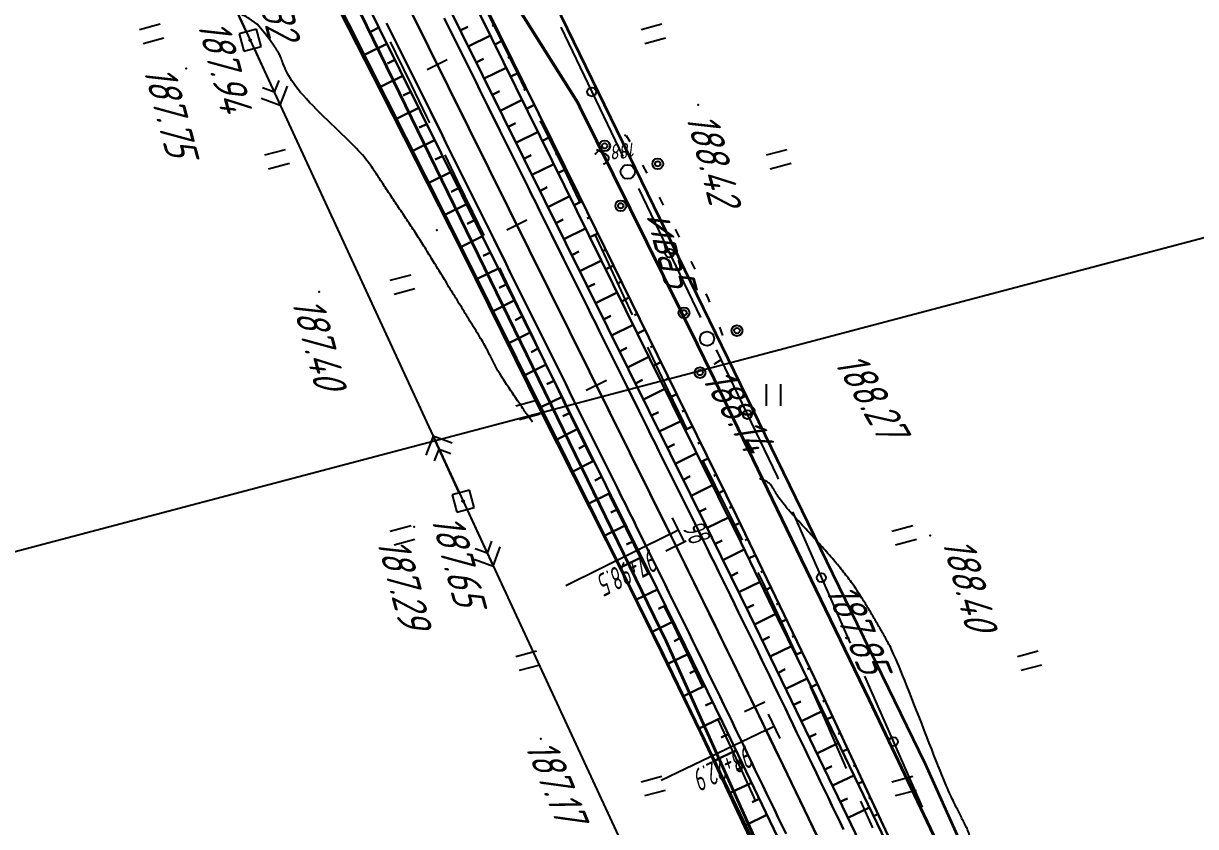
# Model space of a CAD drawing. Header units: millimetres. Extents: x -698 to 8131, y -704 to 4503.
# Drawn here: x 6525 to 6655.8, y 2013.8 to 2103.5 of the extents above; entities that cross this region are included whole.
import ezdxf

# ---------------------------------------------------------------- set-up
doc = ezdxf.new("R2010")
doc.units = ezdxf.units.MM
doc.linetypes.add('CONTI', pattern=[0])
doc.linetypes.add('STROT', pattern=[1.7, 0.5, -1.2])
for name, color, linetype, lineweight in [('10', 1, 'Continuous', 35), ('КОПИЯ_ОСЬ_13_ОТКОСЫ', 7, 'Continuous', 30), ('КОПИЯ_ОСЬ_ГРАНИЦЫ_ПОЛОС', 7, 'Continuous', 30), ('ОСЬ_ВЕРХ_ПОКРЫТИЯ_ГРАНИЦЫ_ПОЛОС', 7, 'Continuous', 30), ('ОСЬ_ВЕРХ_ПОКРЫТИЯ_ОСЬ', 1, 'Continuous', 30)]:
    doc.layers.add(name, color=color, linetype=linetype, lineweight=lineweight)
for name, color, linetype in [('_Ростелеком', 6, 'Continuous'), ('GOR_BDEFAULT', 212, 'CONTI'), ('NAD_MDEFAULT', 7, 'CONTI'), ('PI_OTDEFAULT', 172, 'CONTI'), ('PI_TTDEFAULT', 5, 'CONTI'), ('PLN_O', 7, 'CONTI'), ('SIT_LDEFAULT', 7, 'CONTI'), ('USLZNDEFAULT', 7, 'CONTI'), ('ZAPSKDEFAULT', 7, 'CONTI'), ('ОСЬ_ВЕРХ_ПОКРЫТИЯ_ПИКЕТЫ', 1, 'Continuous'), ('ОСЬ_ВЕРХ_ПОКРЫТИЯ_РАЗБИВКА_КРИВ', 1, 'Continuous'), ('разметка', 7, 'Continuous')]:
    doc.layers.add(name, color=color, linetype=linetype)
doc.styles.add('eskd', font='isocpeui.ttf', dxfattribs={"width": 1.2})
doc.styles.add('SHRFT', font='isocpeui.ttf', dxfattribs={"width": 3.5})
doc.styles.get("Standard").update_dxf_attribs({"font": 'isocpeui.ttf'})
doc.styles.add('STYLE1', font='isocpeui.ttf', dxfattribs={"width": 0.9})
doc.linetypes.add('кабель_связи_проект.', pattern='A,10,-1,["/",STYLE1,S=3,R=0,X=0,Y=-1.5],-4.1', length=15.1)

# ---------------------------------------------------------------- blocks, each defined once
blk = doc.blocks.new('BL_2011')
at = {"color": 0}
for p, q in [((0, 0), (0, 2.4)), ((1.6, 0), (1.6, 2.4))]:
    blk.add_line(p, q, dxfattribs=at)
blk = doc.blocks.new('BL_27')
at = {"color": 0}
for p, q in [((1, 1), (-1, 1)), ((-1, 1), (-1, -1)), ((1, -1), (1, 1)), ((-1, -1), (1, -1))]:
    blk.add_line(p, q, dxfattribs=at)
blk.add_circle((0, 0), 0.1, dxfattribs=at)
blk = doc.blocks.new('BL_2009')
at = {"color": 0}
for centre, radius in [((0, 3.46), 0.6), ((0, 3.46), 0.3), ((0, 0), 0.8), ((-3.46, -1.74), 0.6), ((3.46, -1.74), 0.6), ((-3.46, -1.74), 0.3), ((3.46, -1.74), 0.3)]:
    blk.add_circle(centre, radius, dxfattribs=at)

msp = doc.modelspace()

# ---------------------------------------------------------------- linework, layer by layer
at = {"linetype": 'Continuous'}
msp.add_line((6716.87, 2095.45), (6519, 2043.17), dxfattribs=at)
at = {"layer": '10'}
for points in [[(6666.69, 1908.75), (6637.91, 1968.66), (6647.24, 1972.64), (6625.66, 2020.81), (6574.69, 2125.59), (6565.51, 2122.32), (6532.41, 2186.6), (6489.75, 2269.23), (6472.94, 2312.3), (6470.3, 2322.39), (6451.22, 2395.27), (6436.64, 2511.21), (6433.62, 2570.53), (6430.24, 2649.38)], [(6902.93, 1251.98), (6903.56, 1335.79), (6880.78, 1412.03), (6880.47, 1414.96), (6866.92, 1458.4), (6797.08, 1610.08), (6794.69, 1614.43), (6724.14, 1742.58), (6704.84, 1766.49), (6689.15, 1801.79), (6654.02, 1885.16), (6664.44, 1886.72), (6627.66, 1965.75), (6627.66, 1965.75), (6596.74, 2034.52), (6566.96, 2095.73), (6559.64, 2110.78), (6527.46, 2173.29), (6523.08, 2181.79), (6513.16, 2179.07), (6475.06, 2252.04), (6456.56, 2297.14)], [(6456.56, 2297.14), (6475.06, 2252.04), (6513.16, 2179.07), (6523.08, 2181.79), (6527.46, 2173.29), (6559.64, 2110.78), (6566.96, 2095.73), (6596.74, 2034.52), (6627.66, 1965.75), (6627.66, 1965.75), (6664.44, 1886.72)]]:
    msp.add_lwpolyline(points, dxfattribs=at)
at = {"layer": '_Ростелеком', "linetype": 'кабель_связи_проект.', "ltscale": 0.25}
msp.add_lwpolyline([(6672.52, 1911.19, 0.35, 0.35, 0), (6655.74, 1945.11, 0.35, 0.35, 0), (6643.12, 1970.84, 0.35, 0.35, 0), (6634.13, 1996.98, 0.35, 0.35, 0), (6619.46, 2027.85, 0.35, 0.35, 0), (6600.55, 2066.98, 0.35, 0.35, 0), (6586.81, 2094.74, 0.35, 0.35, 0), (6568.71, 2123.46, 0.35, 0.35, 0), (6553.88, 2153.14, 0.35, 0.35, 0), (6537.88, 2184.98, 0.35, 0.35, 0), (6524.26, 2212.44, 0.35, 0.35, 0), (6508.98, 2242.27, 0.35, 0.35, 0), (6496.85, 2266.47, 0.35, 0.35, 0), (6474.95, 2317.9, 0.35, 0.35, 0), (6465.47, 2351.54, 0.35, 0.35, 0), (6459.37, 2380.69, 0.35, 0.35, 0), (6453.06, 2415.3, 0.35, 0.35, 0), (6446.3, 2457.2, 0.35, 0.35, 0), (6441.7, 2495.22, 0.35, 0.35, 0), (6438.79, 2530.34, 0.35, 0.35, 0), (6435.76, 2573.92, 0.35, 0.35, 0), (6434.32, 2613.01, 0.35, 0.35, 0)], format="xyseb", dxfattribs=at)
at = {"layer": 'GOR_BDEFAULT', "color": 212, "elevation": 188, "flags": 128}
for points in [[(6581.79, 2059), (6581.19, 2059.85), (6581.11, 2059.97), (6581.02, 2060.09), (6580.92, 2060.23), (6580.82, 2060.38), (6580.72, 2060.53), (6580.61, 2060.69), (6580.5, 2060.86), (6580.38, 2061.03), (6580.26, 2061.2), (6580.14, 2061.38), (6580.02, 2061.57), (6579.9, 2061.75), (6579.77, 2061.93), (6579.65, 2062.12), (6579.52, 2062.3), (6579.4, 2062.49), (6579.28, 2062.67), (6579.15, 2062.85), (6579.03, 2063.03), (6578.91, 2063.21), (6578.8, 2063.39), (6578.68, 2063.56), (6578.57, 2063.74), (6578.46, 2063.91), (6578.35, 2064.08), (6578.25, 2064.24), (6578.14, 2064.41), (6578.05, 2064.57), (6577.95, 2064.73), (6577.86, 2064.88), (6577.78, 2065.03), (6577.7, 2065.18), (6577.62, 2065.33), (6577.54, 2065.48), (6577.47, 2065.62), (6577.4, 2065.77), (6577.32, 2065.92), (6577.25, 2066.07), (6577.18, 2066.22), (6577.1, 2066.37), (6577.02, 2066.52), (6576.94, 2066.68), (6576.86, 2066.85), (6576.77, 2067.01), (6576.67, 2067.19), (6576.58, 2067.37), (6576.47, 2067.55), (6576.36, 2067.74), (6576.25, 2067.94), (6576.13, 2068.14), (6576.01, 2068.34), (6575.88, 2068.55), (6575.76, 2068.76), (6575.63, 2068.97), (6575.5, 2069.19), (6575.36, 2069.41), (6575.23, 2069.62), (6575.09, 2069.84), (6574.96, 2070.06), (6574.82, 2070.28), (6574.69, 2070.49), (6574.56, 2070.71), (6574.42, 2070.93), (6574.29, 2071.14), (6574.16, 2071.36), (6574.03, 2071.57), (6573.9, 2071.78), (6573.76, 2072), (6573.63, 2072.21), (6573.5, 2072.42), (6573.38, 2072.63), (6573.25, 2072.84), (6573.12, 2073.05), (6572.99, 2073.25), (6572.86, 2073.46), (6572.74, 2073.67), (6572.61, 2073.87), (6572.48, 2074.08), (6572.36, 2074.29), (6572.23, 2074.49), (6572.11, 2074.69), (6571.98, 2074.9), (6571.86, 2075.1), (6571.74, 2075.3), (6571.61, 2075.5), (6571.49, 2075.7), (6571.37, 2075.9), (6571.25, 2076.1), (6571.13, 2076.3), (6571, 2076.5), (6570.88, 2076.7), (6570.76, 2076.89), (6570.64, 2077.09), (6570.52, 2077.28), (6570.4, 2077.48), (6570.28, 2077.67), (6570.17, 2077.87), (6570.05, 2078.06), (6569.93, 2078.25), (6569.81, 2078.44), (6569.69, 2078.64), (6569.57, 2078.82), (6569.45, 2079.01), (6569.33, 2079.2), (6569.21, 2079.39), (6569.09, 2079.57), (6568.97, 2079.76), (6568.86, 2079.94), (6568.74, 2080.13), (6568.62, 2080.31), (6568.5, 2080.49), (6568.38, 2080.67), (6568.26, 2080.85), (6568.14, 2081.03), (6568.02, 2081.21), (6567.9, 2081.39), (6567.79, 2081.57), (6567.67, 2081.74), (6567.55, 2081.92), (6567.43, 2082.09), (6567.32, 2082.27), (6567.2, 2082.44), (6567.09, 2082.62), (6566.97, 2082.79), (6566.86, 2082.96), (6566.74, 2083.13), (6566.63, 2083.3), (6566.52, 2083.47), (6566.41, 2083.64), (6566.29, 2083.81), (6566.18, 2083.98), (6566.07, 2084.15), (6565.96, 2084.32), (6565.85, 2084.48), (6565.74, 2084.65), (6565.63, 2084.81), (6565.52, 2084.98), (6565.41, 2085.14), (6565.3, 2085.3), (6565.2, 2085.46), (6565.09, 2085.63), (6564.98, 2085.79), (6564.88, 2085.95), (6564.77, 2086.11), (6564.66, 2086.27), (6564.56, 2086.42), (6564.45, 2086.58), (6564.35, 2086.74), (6564.25, 2086.9), (6564.14, 2087.05), (6564.04, 2087.21), (6563.93, 2087.36), (6563.83, 2087.52), (6563.71, 2087.69), (6563.59, 2087.85), (6563.46, 2088.03), (6563.32, 2088.21), (6563.17, 2088.41), (6563, 2088.61), (6562.81, 2088.83), (6562.61, 2089.06), (6562.39, 2089.3), (6562.14, 2089.56), (6561.87, 2089.84), (6561.57, 2090.14), (6561.24, 2090.47), (6560.9, 2090.81), (6560.53, 2091.16), (6560.14, 2091.53), (6559.74, 2091.91), (6559.33, 2092.3), (6558.92, 2092.7), (6558.51, 2093.1), (6558.1, 2093.5), (6557.69, 2093.9), (6557.3, 2094.3), (6556.92, 2094.69), (6556.56, 2095.08), (6556.23, 2095.45), (6555.91, 2095.81), (6555.63, 2096.15), (6555.38, 2096.48), (6555.15, 2096.8), (6554.95, 2097.1), (6554.77, 2097.38), (6554.61, 2097.65), (6554.47, 2097.91), (6554.35, 2098.15), (6554.24, 2098.38), (6554.14, 2098.6), (6554.06, 2098.8), (6553.98, 2098.99), (6553.91, 2099.17), (6553.85, 2099.34), (6553.79, 2099.49), (6553.73, 2099.64), (6553.68, 2099.77), (6553.62, 2099.89), (6553.57, 2100.01), (6553.52, 2100.11), (6553.47, 2100.21), (6553.42, 2100.3), (6553.37, 2100.39), (6553.32, 2100.46), (6553.27, 2100.54), (6553.23, 2100.61), (6553.18, 2100.67), (6553.14, 2100.74), (6553.1, 2100.8), (6553.05, 2100.86), (6552.47, 2101.67), (6551.95, 2102.35), (6551.49, 2102.93), (6551.08, 2103.42), (6550.17, 2104.07), (6550.03, 2104.15), (6549.88, 2104.23), (6549.71, 2104.32), (6549.54, 2104.41), (6549.36, 2104.5), (6549.17, 2104.6), (6548.98, 2104.7), (6548.79, 2104.8), (6548.59, 2104.9), (6548.4, 2105), (6548.21, 2105.1), (6548.03, 2105.2), (6547.85, 2105.3), (6547.68, 2105.4), (6547.52, 2105.5), (6547.38, 2105.59), (6547.24, 2105.68), (6547.1, 2105.79), (6546.96, 2105.9), (6546.82, 2106.03), (6546.67, 2106.19), (6546.51, 2106.37), (6546.33, 2106.58), (6546.12, 2106.83), (6545.9, 2107.13), (6545.64, 2107.47), (6545.35, 2107.87), (6545.02, 2108.33), (6544.64, 2108.84), (6544.22, 2109.43)], [(6590.31, 2088.59), (6590.27, 2088.65), (6590.22, 2088.71), (6590.15, 2088.78), (6590.07, 2088.84), (6589.98, 2088.9), (6589.88, 2088.96), (6589.77, 2089.02), (6589.66, 2089.08), (6589.55, 2089.13), (6589.44, 2089.19), (6589.33, 2089.24), (6589.23, 2089.28), (6589.12, 2089.33), (6589.03, 2089.36), (6588.94, 2089.4)], [(6590.31, 2088.59), (6590.27, 2088.65), (6590.22, 2088.71), (6590.15, 2088.78), (6590.07, 2088.84), (6589.98, 2088.9), (6589.88, 2088.96), (6589.77, 2089.02), (6589.66, 2089.08), (6589.55, 2089.13), (6589.44, 2089.19), (6589.33, 2089.24), (6589.23, 2089.28), (6589.12, 2089.33), (6589.03, 2089.36), (6588.94, 2089.4)], [(6589.73, 2087.79), (6589.78, 2087.82), (6589.84, 2087.86), (6589.9, 2087.9), (6589.96, 2087.95), (6590.02, 2087.99), (6590.09, 2088.05), (6590.14, 2088.1), (6590.2, 2088.15), (6590.25, 2088.21), (6590.28, 2088.27), (6590.31, 2088.33), (6590.33, 2088.39), (6590.34, 2088.46), (6590.33, 2088.52), (6590.31, 2088.59)], [(6644.42, 1979.1), (6644.01, 1979.45), (6643.64, 1979.77), (6643.32, 1980.05), (6643.04, 1980.29), (6642.79, 1980.51), (6642.58, 1980.7), (6642.4, 1980.86), (6642.24, 1981), (6642.11, 1981.12), (6642, 1981.23), (6641.9, 1981.32), (6641.82, 1981.4), (6641.75, 1981.47), (6641.68, 1981.54), (6641.62, 1981.61), (6641.55, 1981.67), (6641.49, 1981.74), (6641.42, 1981.8), (6641.36, 1981.87), (6641.29, 1981.94), (6641.23, 1982.01), (6641.16, 1982.08), (6641.1, 1982.14), (6641.03, 1982.21), (6640.96, 1982.29), (6640.9, 1982.36), (6640.83, 1982.43), (6640.76, 1982.5), (6640.69, 1982.57), (6640.62, 1982.65), (6640.55, 1982.72), (6640.49, 1982.8), (6640.42, 1982.87), (6640.34, 1982.95), (6640.27, 1983.03), (6640.2, 1983.11), (6640.13, 1983.18), (6640.06, 1983.26), (6639.99, 1983.34), (6639.91, 1983.43), (6639.84, 1983.51), (6639.77, 1983.59), (6639.69, 1983.67), (6639.62, 1983.76), (6639.55, 1983.84), (6639.47, 1983.93), (6639.4, 1984.02), (6639.32, 1984.1), (6639.25, 1984.19), (6639.17, 1984.28), (6639.1, 1984.38), (6639.03, 1984.47), (6638.95, 1984.56), (6638.88, 1984.66), (6638.81, 1984.76), (6638.75, 1984.86), (6638.68, 1984.96), (6638.62, 1985.07), (6638.55, 1985.18), (6638.49, 1985.29), (6638.44, 1985.4), (6638.38, 1985.52), (6638.33, 1985.64), (6638.28, 1985.76), (6638.23, 1985.88), (6638.18, 1986.01), (6638.14, 1986.14), (6638.09, 1986.27), (6638.05, 1986.4), (6638.01, 1986.53), (6637.96, 1986.66), (6637.92, 1986.8), (6637.88, 1986.94), (6637.84, 1987.08), (6637.8, 1987.22), (6637.76, 1987.36), (6637.72, 1987.5), (6637.68, 1987.65), (6637.63, 1987.79), (6637.59, 1987.94), (6637.55, 1988.08), (6637.51, 1988.23), (6637.47, 1988.38), (6637.43, 1988.53), (6637.38, 1988.68), (6637.34, 1988.83), (6637.3, 1988.98), (6637.26, 1989.13), (6637.22, 1989.28), (6637.18, 1989.43), (6637.13, 1989.59), (6637.09, 1989.74), (6637.05, 1989.9), (6637, 1990.07), (6636.96, 1990.25), (6636.9, 1990.44), (6636.85, 1990.64), (6636.79, 1990.86), (6636.72, 1991.1), (6636.65, 1991.36), (6636.58, 1991.64), (6636.49, 1991.96), (6636.4, 1992.29), (6636.3, 1992.66), (6636.19, 1993.07), (6636.07, 1993.5), (6635.94, 1993.97), (6635.81, 1994.46), (6635.67, 1994.98), (6635.52, 1995.51), (6635.37, 1996.06), (6635.22, 1996.61), (6635.07, 1997.17), (6634.91, 1997.72), (6634.76, 1998.28), (6634.61, 1998.81), (6634.47, 1999.34), (6634.33, 1999.85), (6634.2, 2000.33), (6634.08, 2000.78), (6633.96, 2001.2), (6633.85, 2001.59), (6633.75, 2001.95), (6633.65, 2002.29), (6633.56, 2002.6), (6633.47, 2002.88), (6633.37, 2003.14), (6633.28, 2003.38), (6633.18, 2003.61), (6633.08, 2003.82), (6632.97, 2004.01), (6632.85, 2004.19), (6632.72, 2004.36), (6632.58, 2004.52), (6632.43, 2004.67), (6632.26, 2004.82), (6632.09, 2004.97), (6631.9, 2005.11), (6631.71, 2005.25), (6631.51, 2005.39), (6631.32, 2005.54), (6631.12, 2005.68), (6630.93, 2005.84), (6630.75, 2006), (6630.58, 2006.16), (6630.42, 2006.34), (6630.28, 2006.53), (6630.16, 2006.73), (6630.06, 2006.94), (6629.99, 2007.17), (6629.94, 2007.42), (6629.92, 2007.68), (6629.92, 2007.95), (6629.94, 2008.23), (6629.97, 2008.53), (6630.02, 2008.82), (6630.08, 2009.12), (6630.15, 2009.43), (6630.22, 2009.73), (6630.3, 2010.03), (6630.37, 2010.32), (6630.45, 2010.61), (6630.51, 2010.89), (6630.57, 2011.16), (6630.62, 2011.42), (6630.65, 2011.66), (6630.67, 2011.88), (6630.67, 2012.09), (6630.67, 2012.29), (6630.65, 2012.48), (6630.62, 2012.66), (6630.59, 2012.83), (6630.55, 2013), (6630.5, 2013.15), (6630.44, 2013.31), (6630.38, 2013.45), (6630.32, 2013.6), (6630.25, 2013.74), (6630.18, 2013.88), (6630.11, 2014.02), (6630.04, 2014.16), (6629.97, 2014.3), (6629.9, 2014.44), (6629.82, 2014.59), (6629.75, 2014.73), (6629.68, 2014.88), (6629.61, 2015.02), (6629.53, 2015.17), (6629.46, 2015.32), (6629.38, 2015.47), (6629.31, 2015.62), (6629.23, 2015.78), (6629.15, 2015.93), (6629.08, 2016.09), (6629, 2016.24), (6628.92, 2016.4), (6628.84, 2016.56), (6628.76, 2016.73), (6628.67, 2016.91), (6628.58, 2017.11), (6628.48, 2017.32), (6628.37, 2017.56), (6628.26, 2017.82), (6628.13, 2018.11), (6627.99, 2018.43), (6627.84, 2018.78), (6627.68, 2019.17), (6627.5, 2019.61), (6627.31, 2020.08), (6627.1, 2020.61), (6626.87, 2021.19), (6626.62, 2021.81), (6626.37, 2022.46), (6626.1, 2023.15), (6625.82, 2023.86), (6625.53, 2024.59), (6625.25, 2025.33), (6624.96, 2026.07), (6624.67, 2026.8), (6624.39, 2027.53), (6624.11, 2028.23), (6623.85, 2028.91), (6623.59, 2029.56), (6623.35, 2030.16), (6623.12, 2030.73), (6622.92, 2031.23), (6622.73, 2031.69), (6622.55, 2032.1), (6622.4, 2032.47), (6622.25, 2032.8), (6622.12, 2033.1), (6622, 2033.36), (6621.89, 2033.6), (6621.79, 2033.81), (6621.69, 2034), (6621.6, 2034.17), (6621.52, 2034.33), (6621.44, 2034.47), (6621.36, 2034.61), (6621.28, 2034.75), (6621.21, 2034.89), (6621.13, 2035.03), (6621.05, 2035.17), (6620.97, 2035.31), (6620.89, 2035.45), (6620.81, 2035.6), (6620.73, 2035.74), (6620.64, 2035.88), (6620.56, 2036.03), (6620.48, 2036.17), (6620.39, 2036.32), (6620.31, 2036.46), (6620.22, 2036.61), (6620.14, 2036.76), (6620.05, 2036.9), (6619.96, 2037.05), (6619.88, 2037.2), (6619.79, 2037.35), (6619.7, 2037.5), (6619.61, 2037.65), (6619.52, 2037.81), (6619.43, 2037.96), (6619.34, 2038.11), (6619.24, 2038.26), (6619.15, 2038.42), (6619.06, 2038.57), (6618.96, 2038.73), (6618.86, 2038.88), (6618.77, 2039.04), (6618.67, 2039.19), (6618.57, 2039.35), (6618.47, 2039.51), (6618.37, 2039.66), (6618.27, 2039.82), (6618.17, 2039.98), (6618.06, 2040.14), (6617.96, 2040.3), (6617.85, 2040.46), (6617.74, 2040.62), (6617.63, 2040.78), (6617.52, 2040.94), (6617.4, 2041.1), (6617.29, 2041.26), (6617.17, 2041.43), (6617.05, 2041.59), (6616.93, 2041.75), (6616.8, 2041.92), (6616.67, 2042.08), (6616.54, 2042.25), (6616.41, 2042.42), (6616.27, 2042.58), (6616.14, 2042.75), (6616, 2042.92), (6615.85, 2043.09), (6615.71, 2043.26), (6615.56, 2043.44), (6615.41, 2043.61), (6615.26, 2043.79), (6615.11, 2043.96), (6614.95, 2044.14), (6614.79, 2044.32), (6614.63, 2044.51), (6614.47, 2044.69), (6614.3, 2044.88), (6614.13, 2045.07), (6613.96, 2045.26), (6613.79, 2045.45), (6613.61, 2045.64), (6613.43, 2045.84), (6613.25, 2046.04), (6613.07, 2046.24), (6612.89, 2046.44), (6612.7, 2046.65), (6612.51, 2046.85), (6612.31, 2047.06), (6612.12, 2047.27), (6611.92, 2047.49), (6611.72, 2047.7), (6611.52, 2047.92), (6611.32, 2048.13), (6611.13, 2048.35), (6610.94, 2048.56), (6610.75, 2048.77), (6610.56, 2048.98), (6610.38, 2049.19), (6610.21, 2049.39), (6610.04, 2049.59), (6609.89, 2049.78), (6609.74, 2049.97), (6609.6, 2050.15), (6609.47, 2050.33), (6609.35, 2050.5), (6609.24, 2050.66), (6609.14, 2050.82), (6609.05, 2050.96), (6608.96, 2051.11), (6608.88, 2051.24), (6608.8, 2051.37), (6608.73, 2051.5), (6608.65, 2051.61), (6608.58, 2051.72), (6608.51, 2051.82), (6608.44, 2051.92), (6608.37, 2052.01), (6608.29, 2052.09), (6608.21, 2052.16), (6608.13, 2052.23), (6608.05, 2052.29), (6607.96, 2052.35), (6607.88, 2052.4), (6607.79, 2052.44), (6607.71, 2052.48), (6607.63, 2052.52), (6607.54, 2052.55), (6607.47, 2052.58), (6607.39, 2052.6), (6607.32, 2052.62), (6607.25, 2052.64), (6607.19, 2052.66), (6607.14, 2052.67)]]:
    msp.add_lwpolyline(points, dxfattribs=at)
at = {"layer": 'PI_TTDEFAULT', "color": 5}
for p in [(6550.3, 2101.63, 187.94), (6543.14, 2098.49, 187.75), (6600.28, 2094.41, 188.42), (6588.85, 2088.95, 187.99), (6571.14, 2080.43, 188.1), (6557.98, 2073.54, 187.4), (6574.05, 2050.18, 187.65), (6568.61, 2047.3, 187.29), (6626.21, 2046.35, 188.4), (6613.77, 2039.8, 187.85), (6582.73, 2023.63, 187.17)]:
    msp.add_point(p, dxfattribs=at)
at = {"layer": 'PLN_O'}
for p, q in [((6584.95, 2103.08), (6591.89, 2088.67)), ((6593.63, 2085.07), (6600.57, 2070.66)), ((6602.31, 2067.05), (6609.11, 2052.93)), ((6609.11, 2052.93), (6609.24, 2052.62)), ((6610.84, 2048.96), (6617.26, 2034.3)), ((6618.87, 2030.64), (6625.29, 2015.98))]:
    msp.add_line(p, q, dxfattribs=at)
for centre in [(6588.42, 2095.87), (6597.1, 2077.86), (6605.78, 2059.84), (6614.05, 2041.63), (6622.08, 2023.31)]:
    msp.add_circle(centre, 0.5, dxfattribs=at)
at = {"layer": 'SIT_LDEFAULT', "color": 7}
for p, q in [((6526.71, 2152.36), (6550.3, 2101.63)), ((6549.88, 2102.54), (6546.93, 2108.88)), ((6578.48, 2101.31), (6576.73, 2104.82)), ((6550.3, 2101.63), (6574.05, 2050.18)), ((6565.91, 2101.44), (6566.51, 2100.22)), ((6550.72, 2100.72), (6553.65, 2094.37)), ((6566.51, 2100.22), (6568.25, 2096.65)), ((6580.2, 2097.8), (6578.48, 2101.31)), ((6580.96, 2096.25), (6580.2, 2097.8)), ((6552.98, 2095.82), (6551.66, 2096.31)), ((6553.47, 2097.15), (6552.98, 2095.82)), ((6553.65, 2094.37), (6554.44, 2096.49)), ((6568.25, 2096.65), (6569.98, 2093.07)), ((6551.53, 2095.15), (6553.65, 2094.37)), ((6569.98, 2093.07), (6570.29, 2092.43)), ((6583.62, 2090.77), (6582.71, 2092.65)), ((6592.06, 2091.06), (6592.24, 2090.99)), ((6592.25, 2091), (6592.67, 2090.31)), ((6585.32, 2087.26), (6583.62, 2090.77)), ((6589.4, 2089.5), (6589.57, 2089.65)), ((6572.02, 2088.82), (6573.4, 2085.95)), ((6588.85, 2088.95), (6589, 2089.11)), ((6589, 2089.11), (6589.4, 2089.5)), ((6587, 2083.74), (6585.32, 2087.26)), ((6594.1, 2087.67), (6594.56, 2086.78)), ((6573.41, 2085.95), (6575.11, 2082.43)), ((6587.05, 2083.64), (6587, 2083.74)), ((6595.93, 2084.11), (6596.38, 2083.22)), ((6575.11, 2082.43), (6576.37, 2079.83)), ((6597.72, 2080.54), (6598.16, 2079.66)), ((6590.32, 2076.68), (6588.76, 2080.03)), ((6598.16, 2079.66), (6598.17, 2079.64)), ((6591.97, 2073.14), (6590.32, 2076.68)), ((6599.49, 2076.96), (6599.92, 2076.06)), ((6578.11, 2076.22), (6578.5, 2075.41)), ((6578.49, 2075.41), (6580.18, 2071.9)), ((6592.98, 2070.97), (6591.97, 2073.14)), ((6601.17, 2073.32), (6601.42, 2072.75)), ((6601.41, 2072.75), (6601.55, 2072.4)), ((6580.18, 2071.9), (6581.87, 2068.39)), ((6602.68, 2069.61), (6603.02, 2068.67)), ((6581.87, 2068.39), (6582.44, 2067.21)), ((6595.28, 2066.08), (6594.68, 2067.35)), ((6596.96, 2062.56), (6595.28, 2066.08)), ((6602.21, 2065.52), (6602.04, 2065.43)), ((6602.85, 2065.93), (6602.21, 2065.52)), ((6602.88, 2065.97), (6602.84, 2065.94)), ((6584.17, 2063.6), (6585.24, 2061.37)), ((6598.67, 2059.04), (6596.95, 2062.56)), ((6585.24, 2061.37), (6586.94, 2057.86)), ((6599.01, 2058.33), (6598.66, 2059.04)), ((6570.7, 2057.44), (6569.91, 2055.32)), ((6573.63, 2051.09), (6570.7, 2057.44)), ((6572.82, 2056.66), (6570.7, 2057.44)), ((6586.94, 2057.86), (6588.53, 2054.61)), ((6570.88, 2054.66), (6571.37, 2055.99)), ((6571.37, 2055.99), (6572.69, 2055.5)), ((6602.19, 2051.95), (6600.8, 2054.75)), ((6603.97, 2048.39), (6602.19, 2051.95)), ((6590.29, 2051.01), (6590.42, 2050.74)), ((6590.42, 2050.74), (6592.21, 2047.11)), ((6574.05, 2050.18), (6597.03, 2000.64)), ((6574.47, 2049.27), (6577.42, 2042.92)), ((6605.25, 2045.8), (6603.97, 2048.39)), ((6592.21, 2047.11), (6594.01, 2043.46)), ((6577.23, 2045.7), (6576.74, 2044.37)), ((6576.74, 2044.37), (6575.42, 2044.86)), ((6577.42, 2042.92), (6578.19, 2045.05)), ((6575.29, 2043.7), (6577.42, 2042.92)), ((6594.02, 2043.46), (6594.71, 2042.04)), ((6607.47, 2041.25), (6607.01, 2042.2)), ((6609.17, 2037.66), (6607.47, 2041.25)), ((6596.47, 2038.44), (6597.6, 2036.12)), ((6610.87, 2033.95), (6609.17, 2037.66)), ((6597.61, 2036.12), (6599.36, 2032.46)), ((6611.24, 2033.15), (6610.88, 2033.95)), ((6599.36, 2032.46), (6600.79, 2029.43)), ((6614.4, 2025.97), (6612.85, 2029.49)), ((6602.48, 2025.8), (6602.91, 2024.88)), ((6616.19, 2021.85), (6614.41, 2025.97)), ((6602.91, 2024.88), (6604.72, 2020.97)), ((6616.85, 2020.32), (6616.18, 2021.85)), ((6604.72, 2020.97), (6606.51, 2017.06)), ((6606.51, 2017.06), (6606.67, 2016.72)), ((6619.78, 2013.68), (6618.47, 2016.66))]:
    msp.add_line(p, q, dxfattribs=at)
at = {"layer": 'КОПИЯ_ОСЬ_13_ОТКОСЫ'}
for points in [[(6475.45, 2276.76), (6476.46, 2274.56), (6477.73, 2271.81), (6479.99, 2267.02), (6482.27, 2262.24), (6484.46, 2257.71), (6487.54, 2251.39), (6498.35, 2229.37), (6502.39, 2221.1), (6515.68, 2194.21), (6529.09, 2167.37), (6574.09, 2078.06), (6591.89, 2042.25), (6596.49, 2032.88), (6601.05, 2023.48), (6614.21, 1996), (6625.8, 1971.76), (6643.24, 1934.65)], [(6475.45, 2276.76), (6476.46, 2274.56), (6477.73, 2271.81), (6479.99, 2267.02), (6482.27, 2262.24), (6484.46, 2257.71), (6487.54, 2251.39), (6498.35, 2229.37), (6502.39, 2221.1), (6515.68, 2194.21), (6529.09, 2167.37), (6574.09, 2078.06), (6591.89, 2042.25), (6596.49, 2032.88), (6601.05, 2023.48), (6614.22, 1996), (6625.8, 1971.76), (6643.24, 1934.65)], [(6487.7, 2277.54), (6488.94, 2274.83), (6490.2, 2272.12), (6491.46, 2269.41), (6492.73, 2266.71), (6494.23, 2263.56), (6496.59, 2258.61), (6499.2, 2253.22), (6504.01, 2243.34), (6601.82, 2046.1), (6606.03, 2037.54), (6610.2, 2028.96), (6616.4, 2016.08), (6666.06, 1912.88)], [(6479.29, 2276.08), (6481.06, 2272.25), (6482.56, 2269.06), (6484.06, 2265.88), (6485.8, 2262.26), (6487.63, 2258.47), (6489.53, 2254.59), (6493.29, 2246.95), (6594.65, 2042.56), (6598.85, 2034.03), (6603, 2025.48), (6609.19, 2012.61), (6628.28, 1972.95), (6658.63, 1908.77)], [(6495.95, 2266.05), (6496.36, 2265.14), (6498.54, 2260.67), (6501.85, 2253.97), (6506.53, 2244.59), (6511.04, 2235.66), (6515.18, 2227.45), (6528.58, 2200.6), (6541.84, 2173.69), (6594.91, 2066.07), (6605.05, 2045.57), (6608.2, 2039.13), (6611.34, 2032.69), (6614.66, 2025.81), (6621.28, 2012.09), (6633.64, 1986.63), (6638.04, 1977.65), (6655.75, 1941.78), (6668.93, 1914.81)], [(6541.84, 2173.69), (6594.91, 2066.07), (6605.05, 2045.57), (6608.2, 2039.13), (6611.34, 2032.69), (6614.66, 2025.81), (6621.28, 2012.09), (6633.64, 1986.63), (6638.04, 1977.65), (6655.75, 1941.78), (6668.93, 1914.81)], [(6569.18, 2120.28), (6578.08, 2102.37), (6586.95, 2084.44), (6595.74, 2066.48), (6604.57, 2048.53), (6608.94, 2039.49), (6613.27, 2030.44), (6621.73, 2012.3), (6630.46, 1994.31), (6634.14, 1986.87), (6638.55, 1977.89), (6638.98, 1976.99), (6642.51, 1969.81), (6643.83, 1967.11), (6644.26, 1966.21), (6650.44, 1953.65), (6653.08, 1948.26), (6654.85, 1944.67), (6656.62, 1941.09), (6657.07, 1940.19)], [(6560.37, 2104.75), (6564.91, 2095.84), (6573.96, 2078), (6582.82, 2060.07), (6591.82, 2042.22), (6596.22, 2033.27), (6600.57, 2024.3), (6609.04, 2006.19)], [(6561.42, 2102.68), (6561.49, 2102.72)], [(6564.66, 2103.04), (6563.81, 2102.62)], [(6573.74, 2102.72), (6574.57, 2103.13)], [(6577.58, 2103.39), (6577.29, 2103.24)], [(6574.63, 2100.93), (6577.11, 2102.16)], [(6578.47, 2101.59), (6577.6, 2101.17)], [(6562.33, 2100.9), (6562.53, 2101)], [(6565.55, 2101.24), (6563.04, 2100)], [(6563.24, 2099.12), (6563.3, 2099.15)], [(6566.44, 2099.45), (6565.6, 2099.04)], [(6575.52, 2099.14), (6576.35, 2099.55)], [(6579.35, 2099.8), (6579.06, 2099.66)], [(6567.33, 2097.66), (6564.84, 2096.43)], [(6576.41, 2097.35), (6578.88, 2098.57)], [(6580.24, 2098.01), (6579.37, 2097.58)], [(6564.14, 2097.34), (6564.33, 2097.43)], [(6581.13, 2096.22), (6580.84, 2096.07)], [(6565.05, 2095.55), (6565.11, 2095.58)], [(6568.21, 2095.87), (6567.38, 2095.46)], [(6577.3, 2095.55), (6578.12, 2095.96)], [(6578.19, 2093.76), (6580.65, 2094.98)], [(6565.96, 2093.77), (6566.13, 2093.86)], [(6569.1, 2094.08), (6566.63, 2092.85)], [(6582.01, 2094.42), (6581.14, 2093.99)], [(6569.99, 2092.28), (6569.17, 2091.88)], [(6579.08, 2091.97), (6579.9, 2092.38)], [(6582.9, 2092.63), (6582.61, 2092.49)], [(6566.86, 2091.99), (6566.92, 2092.02)], [(6579.96, 2090.18), (6582.42, 2091.4)], [(6567.77, 2090.2), (6567.93, 2090.29)], [(6570.88, 2090.49), (6568.43, 2089.28)], [(6583.79, 2090.84), (6582.91, 2090.4)], [(6568.67, 2088.42), (6568.73, 2088.45)], [(6571.77, 2088.7), (6570.95, 2088.3)], [(6580.85, 2088.39), (6581.67, 2088.79)], [(6584.67, 2089.05), (6584.38, 2088.9)], [(6581.74, 2086.6), (6584.19, 2087.81)], [(6585.56, 2087.25), (6584.68, 2086.82)], [(6569.58, 2086.64), (6569.73, 2086.71)], [(6572.66, 2086.91), (6570.23, 2085.71)], [(6570.48, 2084.85), (6570.53, 2084.88)], [(6573.55, 2085.12), (6572.74, 2084.72)], [(6582.63, 2084.8), (6583.45, 2085.21)], [(6586.45, 2085.46), (6586.15, 2085.32)], [(6571.39, 2083.07), (6571.53, 2083.14)], [(6574.43, 2083.33), (6572.03, 2082.14)], [(6583.52, 2083.01), (6585.96, 2084.22)], [(6587.33, 2083.67), (6586.44, 2083.23)], [(6588.21, 2081.87), (6587.92, 2081.73)], [(6572.3, 2081.29), (6572.34, 2081.31)], [(6575.32, 2081.53), (6574.52, 2081.14)], [(6584.41, 2081.22), (6585.22, 2081.62)], [(6585.3, 2079.43), (6587.73, 2080.63)], [(6573.2, 2079.5), (6573.33, 2079.57)], [(6576.21, 2079.74), (6573.83, 2078.56)], [(6589.09, 2080.07), (6588.21, 2079.65)], [(6577.1, 2077.95), (6576.31, 2077.56)], [(6586.18, 2077.64), (6586.99, 2078.04)], [(6589.97, 2078.28), (6589.68, 2078.13)], [(6574.1, 2077.72), (6574.15, 2077.74)], [(6587.07, 2075.85), (6589.49, 2077.05)], [(6574.99, 2075.93), (6575.12, 2075.99)], [(6577.99, 2076.16), (6575.62, 2074.98)], [(6590.85, 2076.48), (6589.98, 2076.06)], [(6575.88, 2074.13), (6575.92, 2074.15)], [(6578.88, 2074.37), (6578.09, 2073.98)], [(6587.96, 2074.05), (6588.77, 2074.45)], [(6591.73, 2074.69), (6591.44, 2074.54)], [(6588.85, 2072.26), (6591.26, 2073.46)], [(6592.61, 2072.89), (6591.75, 2072.47)], [(6576.76, 2072.34), (6576.9, 2072.41)], [(6579.77, 2072.58), (6577.4, 2071.4)], [(6577.65, 2070.55), (6577.69, 2070.57)], [(6580.65, 2070.78), (6579.86, 2070.39)], [(6589.74, 2070.47), (6590.54, 2070.87)], [(6593.49, 2071.09), (6593.2, 2070.95)], [(6578.53, 2068.75), (6578.68, 2068.83)], [(6581.54, 2068.99), (6579.18, 2067.82)], [(6590.63, 2068.68), (6593.03, 2069.87)], [(6594.36, 2069.3), (6593.52, 2068.88)], [(6595.24, 2067.5), (6594.96, 2067.36)], [(6579.42, 2066.96), (6579.47, 2066.98)], [(6582.43, 2067.2), (6581.64, 2066.81)], [(6591.52, 2066.89), (6592.32, 2067.28)], [(6592.4, 2065.09), (6594.8, 2066.28)], [(6580.3, 2065.17), (6580.46, 2065.24)], [(6583.32, 2065.41), (6580.96, 2064.24)], [(6596.12, 2065.7), (6595.29, 2065.29)], [(6584.21, 2063.62), (6583.42, 2063.23)], [(6593.29, 2063.3), (6594.09, 2063.7)], [(6597.01, 2063.91), (6596.73, 2063.77)], [(6581.19, 2063.37), (6581.24, 2063.4)], [(6594.18, 2061.51), (6596.57, 2062.7)], [(6582.08, 2061.58), (6582.24, 2061.66)], [(6585.1, 2061.82), (6582.74, 2060.66)], [(6597.89, 2062.11), (6597.06, 2061.71)], [(6582.96, 2059.79), (6583.02, 2059.82)], [(6585.99, 2060.03), (6585.2, 2059.64)], [(6595.07, 2059.72), (6595.87, 2060.12)], [(6598.77, 2060.32), (6598.5, 2060.18)], [(6586.87, 2058.24), (6584.52, 2057.07)], [(6595.96, 2057.93), (6598.35, 2059.11)], [(6599.65, 2058.52), (6598.84, 2058.12)], [(6583.86, 2058), (6584.02, 2058.08)], [(6584.76, 2056.22), (6584.82, 2056.24)], [(6587.76, 2056.45), (6586.98, 2056.06)], [(6596.85, 2056.14), (6597.64, 2056.53)], [(6600.54, 2056.73), (6600.26, 2056.6)], [(6585.66, 2054.43), (6585.8, 2054.5)], [(6588.65, 2054.66), (6586.3, 2053.49)], [(6597.74, 2054.34), (6600.12, 2055.53)], [(6601.42, 2054.93), (6600.61, 2054.54)], [(6602.3, 2053.14), (6602.03, 2053.01)], [(6586.57, 2052.65), (6586.61, 2052.67)], [(6589.54, 2052.87), (6588.76, 2052.48)], [(6598.62, 2052.55), (6599.42, 2052.95)], [(6599.51, 2050.76), (6601.89, 2051.94)], [(6587.47, 2050.86), (6587.58, 2050.92)], [(6590.43, 2051.07), (6588.08, 2049.91)], [(6603.18, 2051.34), (6602.38, 2050.95)], [(6588.37, 2049.07), (6588.4, 2049.09)], [(6591.32, 2049.28), (6590.53, 2048.89)], [(6600.4, 2048.97), (6601.2, 2049.36)], [(6604.07, 2049.55), (6603.8, 2049.42)], [(6601.29, 2047.18), (6603.67, 2048.36)], [(6589.27, 2047.29), (6589.36, 2047.34)], [(6592.21, 2047.49), (6589.86, 2046.33)], [(6604.94, 2047.75), (6604.16, 2047.37)], [(6590.17, 2045.5), (6590.2, 2045.52)], [(6593.09, 2045.7), (6592.31, 2045.31)], [(6602.18, 2045.39), (6602.97, 2045.78)], [(6605.82, 2045.95), (6605.55, 2045.83)], [(6593.98, 2043.91), (6591.64, 2042.75)], [(6603.06, 2043.59), (6605.44, 2044.76)], [(6606.69, 2044.15), (6605.92, 2043.78)], [(6591.07, 2043.72), (6591.14, 2043.75)], [(6591.96, 2041.93), (6591.99, 2041.94)], [(6594.87, 2042.11), (6594.09, 2041.73)], [(6603.95, 2041.8), (6604.74, 2042.19)], [(6607.56, 2042.35), (6607.31, 2042.23)], [(6592.85, 2040.14), (6592.92, 2040.17)], [(6595.76, 2040.32), (6593.41, 2039.17)], [(6604.83, 2040), (6607.21, 2041.17)], [(6608.43, 2040.55), (6607.69, 2040.19)], [(6609.3, 2038.75), (6609.05, 2038.63)], [(6593.73, 2038.34), (6593.76, 2038.35)], [(6596.64, 2038.53), (6595.86, 2038.14)], [(6605.71, 2038.21), (6606.5, 2038.59)], [(6606.59, 2036.41), (6608.97, 2037.57)], [(6594.62, 2036.55), (6594.68, 2036.58)], [(6597.52, 2036.73), (6595.17, 2035.58)], [(6610.16, 2036.95), (6609.44, 2036.6)], [(6595.5, 2034.75), (6595.52, 2034.76)], [(6598.4, 2034.94), (6597.62, 2034.55)], [(6607.46, 2034.61), (6608.26, 2035)], [(6611.02, 2035.14), (6610.78, 2035.03)], [(6608.34, 2032.81), (6610.72, 2033.97)], [(6596.37, 2032.95), (6596.44, 2032.99)], [(6599.28, 2033.14), (6596.92, 2031.99)], [(6611.89, 2033.34), (6611.19, 2033.01)], [(6597.25, 2031.16), (6597.27, 2031.17)], [(6600.16, 2031.34), (6599.37, 2030.96)], [(6609.21, 2031.01), (6610, 2031.4)], [(6612.75, 2031.53), (6612.51, 2031.42)], [(6601.03, 2029.54), (6598.67, 2028.4)], [(6610.08, 2029.21), (6612.46, 2030.36)], [(6613.6, 2029.72), (6612.93, 2029.41)], [(6598.12, 2029.36), (6598.19, 2029.39)], [(6599, 2027.56), (6599.02, 2027.57)], [(6601.9, 2027.74), (6601.12, 2027.36)], [(6610.95, 2027.41), (6611.74, 2027.79)], [(6614.44, 2027.91), (6614.22, 2027.81)], [(6599.87, 2025.76), (6599.93, 2025.79)], [(6602.77, 2025.94), (6600.41, 2024.8)], [(6611.82, 2025.61), (6614.21, 2026.76)], [(6615.29, 2026.1), (6614.67, 2025.81)], [(6616.14, 2024.29), (6615.93, 2024.19)], [(6600.73, 2023.95), (6600.76, 2023.96)], [(6603.64, 2024.14), (6602.85, 2023.76)], [(6612.68, 2023.81), (6613.48, 2024.19)], [(6613.55, 2022), (6615.94, 2023.16)], [(6601.58, 2022.14), (6601.67, 2022.18)], [(6604.51, 2022.34), (6602.14, 2021.2)], [(6616.98, 2022.47), (6616.4, 2022.2)], [(6602.43, 2020.33), (6602.46, 2020.34)], [(6605.38, 2020.54), (6604.59, 2020.16)], [(6614.42, 2020.2), (6615.22, 2020.59)], [(6617.83, 2020.66), (6617.63, 2020.57)], [(6615.28, 2018.4), (6617.68, 2019.55)], [(6603.28, 2018.52), (6603.4, 2018.58)], [(6606.24, 2018.73), (6603.87, 2017.59)], [(6618.67, 2018.85), (6618.14, 2018.6)], [(6604.12, 2016.71), (6604.16, 2016.73)], [(6607.11, 2016.93), (6606.32, 2016.55)], [(6616.15, 2016.6), (6616.95, 2016.98)], [(6619.52, 2017.04), (6619.34, 2016.95)], [(6607.98, 2015.13), (6605.6, 2013.98)], [(6617.02, 2014.8), (6619.42, 2015.95)], [(6620.36, 2015.22), (6619.88, 2015)], [(6604.97, 2014.9), (6605.13, 2014.97)]]:
    msp.add_lwpolyline(points, dxfattribs=at)
at = {"layer": 'КОПИЯ_ОСЬ_ГРАНИЦЫ_ПОЛОС'}
msp.add_lwpolyline([(6616.53, 2013.5), (6616.1, 2014.4), (6615.67, 2015.3), (6615.23, 2016.2), (6614.8, 2017.11), (6614.37, 2018.01), (6613.93, 2018.91), (6613.5, 2019.81), (6613.06, 2020.71), (6612.63, 2021.61), (6612.2, 2022.51), (6611.76, 2023.41), (6611.33, 2024.31), (6610.9, 2025.21), (6610.46, 2026.11), (6610.03, 2027.01), (6609.6, 2027.91), (6609.16, 2028.82), (6608.72, 2029.72), (6608.29, 2030.62), (6607.85, 2031.52), (6607.41, 2032.42), (6606.98, 2033.32), (6606.54, 2034.22), (6606.1, 2035.12), (6605.66, 2036.02), (6605.22, 2036.92), (6604.78, 2037.82), (6604.34, 2038.72), (6603.9, 2039.62), (6603.46, 2040.51), (6603.02, 2041.41), (6602.58, 2042.31), (6602.14, 2043.21), (6601.69, 2044.11), (6601.25, 2045), (6600.81, 2045.9), (6600.36, 2046.8), (6599.92, 2047.7), (6599.47, 2048.59), (6599.03, 2049.49), (6598.59, 2050.38), (6598.14, 2051.28), (6597.7, 2052.17), (6597.25, 2053.07), (6596.81, 2053.96), (6596.37, 2054.86), (6595.92, 2055.75), (6595.48, 2056.65), (6595.03, 2057.54), (6594.59, 2058.44), (6594.15, 2059.34), (6593.7, 2060.23), (6593.26, 2061.13), (6592.81, 2062.02), (6592.37, 2062.92), (6591.93, 2063.81), (6591.48, 2064.71), (6591.04, 2065.6), (6590.59, 2066.5), (6590.15, 2067.39), (6589.71, 2068.29), (6589.26, 2069.19), (6588.82, 2070.08), (6588.37, 2070.98), (6587.93, 2071.87), (6587.48, 2072.77), (6587.04, 2073.66), (6586.6, 2074.56), (6586.15, 2075.45), (6585.71, 2076.35), (6585.26, 2077.24), (6584.82, 2078.14), (6584.38, 2079.03), (6583.93, 2079.93), (6583.49, 2080.83), (6583.04, 2081.72), (6582.6, 2082.62), (6582.16, 2083.51), (6581.71, 2084.41), (6581.27, 2085.3), (6580.82, 2086.2), (6580.38, 2087.09), (6579.94, 2087.99), (6579.49, 2088.88), (6579.05, 2089.78), (6578.6, 2090.67), (6578.16, 2091.57), (6577.72, 2092.47), (6577.27, 2093.36), (6576.83, 2094.26), (6576.38, 2095.15), (6575.94, 2096.05), (6575.5, 2096.94), (6575.05, 2097.84), (6574.61, 2098.73), (6574.16, 2099.63), (6573.72, 2100.52), (6573.27, 2101.42), (6572.83, 2102.31), (6572.39, 2103.21), (6571.94, 2104.11)], dxfattribs=at)
at = {"layer": 'ОСЬ_ВЕРХ_ПОКРЫТИЯ_ГРАНИЦЫ_ПОЛОС'}
for points in [[(6487.7, 2277.54), (6488.94, 2274.83), (6490.2, 2272.12), (6491.46, 2269.41), (6492.73, 2266.71), (6494.23, 2263.56), (6496.59, 2258.61), (6499.2, 2253.22), (6504.01, 2243.34), (6601.82, 2046.1), (6606.03, 2037.54), (6610.2, 2028.96), (6616.4, 2016.08), (6666.06, 1912.88)], [(6479.29, 2276.08), (6481.06, 2272.25), (6482.56, 2269.06), (6484.06, 2265.88), (6485.8, 2262.26), (6487.63, 2258.47), (6489.53, 2254.59), (6493.29, 2246.95), (6594.65, 2042.56), (6598.85, 2034.03), (6603, 2025.48), (6609.19, 2012.61), (6628.28, 1972.95), (6658.63, 1908.77)], [(6610.11, 2013.01), (6609.68, 2013.91), (6609.24, 2014.81), (6608.81, 2015.72), (6608.38, 2016.62), (6607.94, 2017.52), (6607.51, 2018.42), (6607.08, 2019.32), (6606.64, 2020.22), (6606.21, 2021.12), (6605.77, 2022.02), (6605.34, 2022.92), (6604.91, 2023.82), (6604.47, 2024.72), (6604.04, 2025.62), (6603.61, 2026.52), (6603.17, 2027.42), (6602.74, 2028.31), (6602.3, 2029.21), (6601.87, 2030.11), (6601.43, 2031.01), (6600.99, 2031.91), (6600.56, 2032.8), (6600.12, 2033.7), (6599.68, 2034.6), (6599.24, 2035.49), (6598.8, 2036.39), (6598.36, 2037.29), (6597.92, 2038.18), (6597.48, 2039.08), (6597.04, 2039.97), (6596.6, 2040.87), (6596.16, 2041.76), (6595.72, 2042.66), (6595.28, 2043.55), (6594.83, 2044.45), (6594.39, 2045.34), (6593.94, 2046.24), (6593.5, 2047.13), (6593.06, 2048.03), (6592.61, 2048.92), (6592.17, 2049.82), (6591.72, 2050.71), (6591.28, 2051.61), (6590.84, 2052.51), (6590.39, 2053.4), (6589.95, 2054.3), (6589.5, 2055.19), (6589.06, 2056.09), (6588.62, 2056.98), (6588.17, 2057.88), (6587.73, 2058.77), (6587.28, 2059.67), (6586.84, 2060.56), (6586.39, 2061.46), (6585.95, 2062.36), (6585.51, 2063.25), (6585.06, 2064.15), (6584.62, 2065.04), (6584.17, 2065.94), (6583.73, 2066.83), (6583.29, 2067.73), (6582.84, 2068.62), (6582.4, 2069.52), (6581.95, 2070.42), (6581.51, 2071.31), (6581.07, 2072.21), (6580.62, 2073.1), (6580.18, 2074), (6579.73, 2074.89), (6579.29, 2075.79), (6578.85, 2076.68), (6578.4, 2077.58), (6577.96, 2078.47), (6577.51, 2079.37), (6577.07, 2080.27), (6576.62, 2081.16), (6576.18, 2082.06), (6575.74, 2082.95), (6575.29, 2083.85), (6574.85, 2084.74), (6574.4, 2085.64), (6573.96, 2086.53), (6573.52, 2087.43), (6573.07, 2088.32), (6572.63, 2089.22), (6572.18, 2090.12), (6571.74, 2091.01), (6571.3, 2091.91), (6570.85, 2092.8), (6570.41, 2093.7), (6569.96, 2094.59), (6569.52, 2095.49), (6569.07, 2096.38), (6568.63, 2097.28), (6568.19, 2098.17), (6567.74, 2099.07), (6567.3, 2099.97), (6566.85, 2100.86), (6566.41, 2101.76), (6565.97, 2102.65), (6565.52, 2103.55)]]:
    msp.add_lwpolyline(points, dxfattribs=at)
at = {"layer": 'ОСЬ_ВЕРХ_ПОКРЫТИЯ_ОСЬ'}
msp.add_lwpolyline([(6483.59, 2276.3), (6484.42, 2274.51), (6485.26, 2272.71), (6486.1, 2270.92), (6486.95, 2269.14), (6487.8, 2267.35), (6488.65, 2265.57), (6489.94, 2262.89), (6491.23, 2260.22), (6492.53, 2257.56), (6494.27, 2254), (6496.46, 2249.57), (6500.41, 2241.59), (6500.41, 2241.59), (6597.16, 2046.5), (6597.16, 2046.5, -0.002974), (6607.87, 2024.59), (6607.87, 2024.59), (6660.06, 1916.14)], format="xyb", dxfattribs=at)
at = {"layer": 'ОСЬ_ВЕРХ_ПОКРЫТИЯ_ПИКЕТЫ'}
for p, q in [((6570.04, 2098.38), (6572.28, 2099.49)), ((6578.92, 2080.46), (6581.16, 2081.57)), ((6587.81, 2062.55), (6590.05, 2063.66)), ((6596.7, 2044.63), (6598.94, 2045.74)), ((6596.7, 2044.63), (6598.94, 2045.74)), ((6605.48, 2026.67), (6607.73, 2027.76))]:
    msp.add_line(p, q, dxfattribs=at)
at = {"layer": 'ОСЬ_ВЕРХ_ПОКРЫТИЯ_РАЗБИВКА_КРИВ'}
for p, q in [((6597.39, 2048.29), (6598.72, 2045.6)), ((6597.16, 2046.5), (6585.52, 2040.73)), ((6597.16, 2046.5), (6598.06, 2046.95)), ((6608.12, 2026.38), (6609.42, 2023.68)), ((6607.87, 2024.59), (6596.15, 2018.96)), ((6607.87, 2024.59), (6608.77, 2025.03))]:
    msp.add_line(p, q, dxfattribs=at)
at = {"layer": 'разметка', "linetype": 'STROT', "lineweight": 30, "ltscale": 7}
msp.add_lwpolyline([(6424, 2664.58), (6427.83, 2578.04, 0.00256), (6430.11, 2531.85, 0.014826), (6434.62, 2478.29, 0.010268), (6438.13, 2452.28, 0.009124), (6446.96, 2401.8, 0.030208), (6464.07, 2325.5, 0.031045), (6482.56, 2278.54, 0.007877), (6500.41, 2241.59), (6597.29, 2046.24, -0.002974), (6607.74, 2024.86), (6661.14, 1913.88, -0.030398), (6679.8, 1870.06), (6707.86, 1794.65, 0.046344), (6739.83, 1725.56), (6778.23, 1656.98, -0.011361), (6820.82, 1576.7), (6851.8, 1514.95, -0.022225), (6868.88, 1478.19, -0.0221), (6881.77, 1439.92, -0.002395), (6890.45, 1411.13, -0.036323), (6905.95, 1344.28, -0.038365), (6909.42, 1253.17)], format="xyb", dxfattribs=at)

# ---------------------------------------------------------------- block references
at = {"layer": 'USLZNDEFAULT', "color": 7, "rotation": 285}
for name, p in [('BL_27', (6550.3, 2101.63)), ('BL_2009', (6592.44, 2086.94)), ('BL_2009', (6601.29, 2068.31)), ('BL_27', (6574.05, 2050.18))]:
    msp.add_blockref(name, p, dxfattribs=at)
at = {"layer": 'ZAPSKDEFAULT', "color": 7, "rotation": 285}
for p in [(6537.93, 2102.83), (6593.93, 2102.83), (6551.93, 2088.83), (6607.93, 2088.83), (6565.93, 2074.83), (6579.93, 2060.83), (6565.93, 2046.83), (6621.93, 2046.83), (6579.93, 2032.83), (6635.93, 2032.83), (6593.93, 2018.83), (6621.93, 2018.83)]:
    msp.add_blockref('BL_2011', p, dxfattribs=at)
at = {"layer": 'ZAPSKDEFAULT', "color": 7}
msp.add_blockref('BL_2011', (6607.93, 2060.83), dxfattribs=at)

# ---------------------------------------------------------------- texts
at = {"layer": 'GOR_BDEFAULT', "color": 212, "style": 'SHRFT', "width": 0.75}
msp.add_text('188', height=1.722, rotation=184.4203, dxfattribs=at).set_placement((6593.29, 2090.24, 188))
at = {"layer": 'NAD_MDEFAULT', "color": 7, "style": 'eskd', "oblique": 10, "width": 0.8}
for s, p in [('N32', (6550.75, 2107.69)), ('ива5', (6594.48, 2082.06))]:
    msp.add_text(s, height=3.5, rotation=284.7308, dxfattribs=at).set_placement(p)
at = {"layer": 'PI_OTDEFAULT', "color": 172, "style": 'eskd', "oblique": 10, "width": 0.8}
for s, rotation, p in [('187.94', 285, (6544.34, 2103.53)), ('187.75', 285, (6538.33, 2098.41)), ('188.42', 285, (6598.88, 2093.17)), ('187.40', 285, (6554.88, 2072.53)), ('188.27', 300, (6615.41, 2065.68)), ('188.14', 300, (6600.62, 2063.9)), ('187.65', 285, (6570.44, 2048.29)), ('187.29', 285, (6564.38, 2045.72)), ('188.40', 285, (6627.5, 2045.71)), ('187.85', 292.3566, (6614.45, 2040.31)), ('187.17', 292.3566, (6580.88, 2022.87))]:
    msp.add_text(s, height=3.5, rotation=rotation, dxfattribs=at).set_placement(p)
at = {"layer": 'ОСЬ_ВЕРХ_ПОКРЫТИЯ_ПИКЕТЫ', "width": 0.6}
msp.add_text('98', height=2.5, rotation=296.3378, dxfattribs=at).set_placement((6598.49, 2047.19))
at = {"layer": 'ОСЬ_ВЕРХ_ПОКРЫТИЯ_РАЗБИВКА_КРИВ', "width": 0.6}
for s, rotation, p in [('97+98.5', 206.3789, (6595.14, 2044.94)), ('98+22.9', 205.6974, (6605.83, 2023.06))]:
    msp.add_text(s, height=2.5, rotation=rotation, dxfattribs=at).set_placement(p)

doc.saveas('drawing.dxf')
